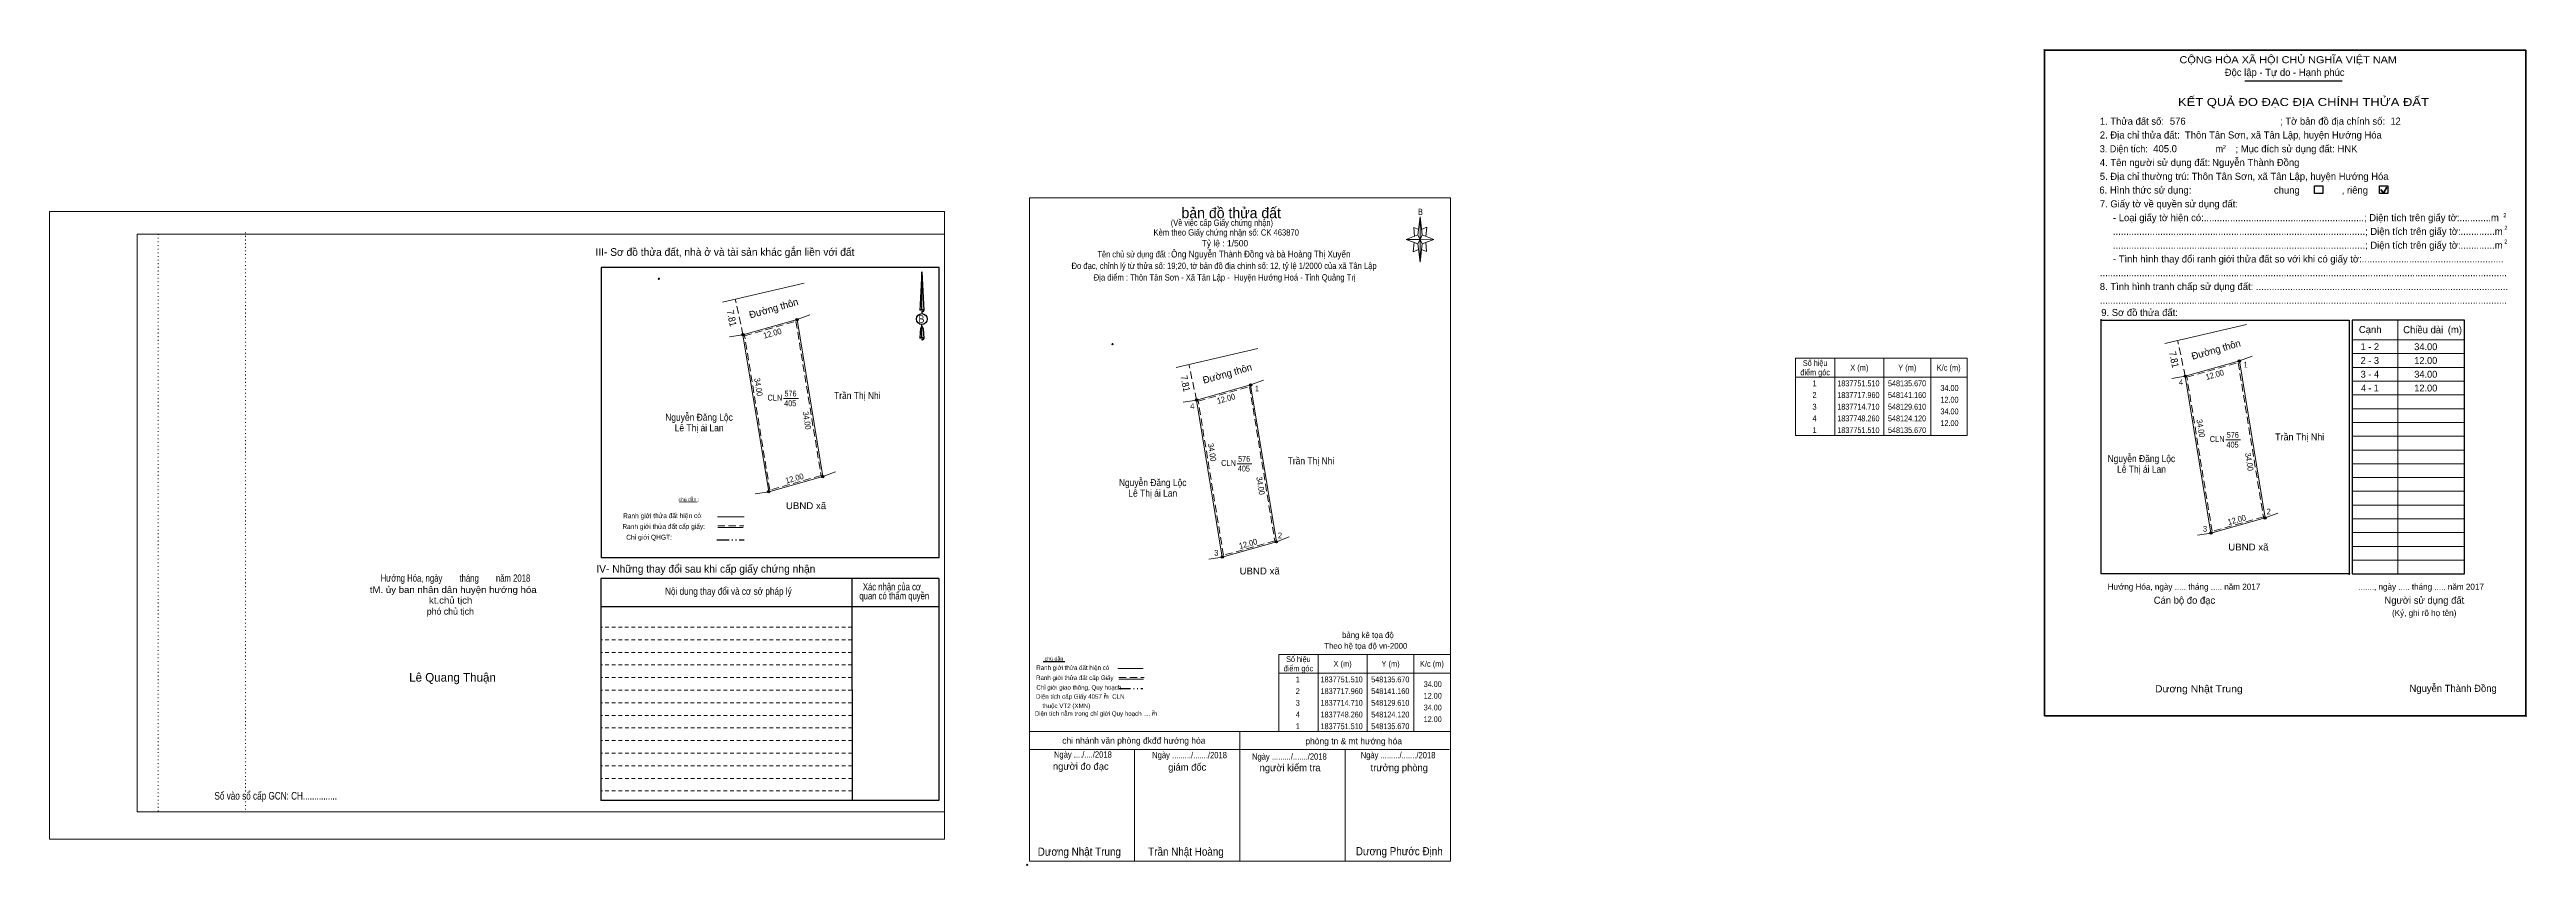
# Model space of a CAD drawing. Header units: metres. Extents: x 547668 to 548197, y 1837644 to 1837818.
import ezdxf
from ezdxf.enums import TextEntityAlignment as Align

# ---------------------------------------------------------------- set-up
doc = ezdxf.new("R2010")
doc.units = ezdxf.units.M
doc.header["$LTSCALE"] = 0.52
doc.header["$PDMODE"] = 32
doc.header["$PDSIZE"] = 0.26
for name, pattern in [('DASH_DOUBLE_DOT', [9.2, 5, -1.2, 0.3, -1.2, 0.3, -1.2]), ('DOTTED', [1.5, 0.3, -1.2]), ('MEDIUM_DASHED', [4.5, 3, -1.5]), ('SHORT_DASHED', [2.7, 1.5, -1.2])]:
    doc.linetypes.add(name, pattern=pattern)
for name, color, linetype, lineweight in [('1', 7, 'Continuous', 13), ('10', 7, 'Continuous', 13), ('11', 7, 'Continuous', 25), ('16', 7, 'Continuous', 25), ('18', 7, 'Continuous', 25), ('2', 7, 'Continuous', 35), ('27', 7, 'Continuous', 13), ('28', 7, 'SHORT_DASHED', 13), ('5', 7, 'DASH_DOUBLE_DOT', 13), ('50', 7, 'Continuous', 25), ('55', 7, 'Continuous', 13), ('63', 7, 'Continuous', 13), ('7', 7, 'Continuous', 13)]:
    doc.layers.add(name, color=color, linetype=linetype, lineweight=lineweight)
for name, color, linetype in [('36', 7, 'Continuous'), ('48', 7, 'Continuous'), ('52', 7, 'Continuous'), ('6', 7, 'Continuous'), ('9', 7, 'Continuous')]:
    doc.layers.add(name, color=color, linetype=linetype)

msp = doc.modelspace()

# ---------------------------------------------------------------- hatches: boundary and pattern name
at = {"layer": '11'}
for points in [[(548135.9153, 1837751.51, 1), (548135.4247, 1837751.51, 1)], [(548124.3653, 1837748.26, 1), (548123.8747, 1837748.26, 1)], [(548141.4053, 1837717.96, 1), (548140.9147, 1837717.96, 1)], [(548129.8553, 1837714.71, 1), (548129.3647, 1837714.71, 1)], [(548129.8553, 1837714.71, 1), (548129.3647, 1837714.71, 1)]]:
    msp.add_hatch(color=256, dxfattribs=at).paths.add_polyline_path(points)
at = {"layer": '7'}
for points in [[(547827.6353, 1837760.35, 1), (547827.1447, 1837760.35, 1)], [(547816.0853, 1837757.1, 1), (547815.5947, 1837757.1, 1)], [(547924.5953, 1837746.39, 1), (547924.1047, 1837746.39, 1)], [(547913.0453, 1837743.14, 1), (547912.5547, 1837743.14, 1)], [(547821.5753, 1837723.55, 1), (547821.0847, 1837723.55, 1)], [(547821.5753, 1837723.55, 1), (547821.0847, 1837723.55, 1)], [(547833.1253, 1837726.8, 1), (547832.6347, 1837726.8, 1)], [(547930.0853, 1837712.84, 1), (547929.5947, 1837712.84, 1)], [(547918.5353, 1837709.59, 1), (547918.0447, 1837709.59, 1)], [(547918.5353, 1837709.59, 1), (547918.0447, 1837709.59, 1)]]:
    msp.add_hatch(color=256, dxfattribs=at).paths.add_polyline_path(points)

# ---------------------------------------------------------------- linework, layer by layer
at = {"layer": '1', "lineweight": 25}
for p, q in [((548136.87, 1837811.42), (548157.67, 1837811.42)), ((548159.82, 1837760.26), (548159.82, 1837708.72)), ((548183.79, 1837705.98), (548183.79, 1837760.26)), ((548159.82, 1837708.72), (548159.82, 1837705.98))]:
    msp.add_line(p, q, dxfattribs=at)
at = {"layer": '1', "lineweight": 35}
for p, q in [((548165.88, 1837788.16), (548166.47, 1837787.4)), ((548166.47, 1837787.4), (548167.18, 1837788.68))]:
    msp.add_line(p, q, dxfattribs=at)
at = {"layer": '1'}
for p, q in [((547686.37, 1837778.62), (547858.89, 1837778.62)), ((547686.37, 1837655.14), (547686.37, 1837778.62)), ((547858.89, 1837778.62), (547858.89, 1837654.1)), ((548169.56, 1837760.26), (548169.56, 1837705.98)), ((548159.82, 1837756.02), (548164.25, 1837756.02)), ((548164.25, 1837756.02), (548176.29, 1837756.02)), ((548176.29, 1837756.02), (548183.79, 1837756.02)), ((548159.82, 1837753.08), (548164.25, 1837753.08)), ((548159.82, 1837750.14), (548164.25, 1837750.14)), ((548164.25, 1837753.08), (548176.29, 1837753.08)), ((548164.25, 1837750.14), (548176.29, 1837750.14)), ((548176.29, 1837753.08), (548183.79, 1837753.08)), ((548176.29, 1837750.14), (548183.79, 1837750.14)), ((548159.82, 1837747.19), (548164.25, 1837747.19)), ((548159.82, 1837744.25), (548164.25, 1837744.25)), ((548164.25, 1837747.19), (548176.29, 1837747.19)), ((548164.25, 1837744.25), (548176.29, 1837744.25)), ((548176.29, 1837747.19), (548183.79, 1837747.19)), ((548176.29, 1837744.25), (548183.79, 1837744.25)), ((548159.82, 1837741.3), (548164.25, 1837741.3)), ((548164.25, 1837741.3), (548176.29, 1837741.3)), ((548176.29, 1837741.3), (548183.79, 1837741.3)), ((548159.82, 1837738.36), (548164.25, 1837738.36)), ((548159.82, 1837735.42), (548164.25, 1837735.42)), ((548164.25, 1837738.36), (548176.29, 1837738.36)), ((548164.25, 1837735.42), (548176.29, 1837735.42)), ((548176.29, 1837738.36), (548183.79, 1837738.36)), ((548176.29, 1837735.42), (548183.79, 1837735.42)), ((548159.82, 1837732.47), (548164.25, 1837732.47)), ((548159.82, 1837729.53), (548164.25, 1837729.53)), ((548164.25, 1837732.47), (548176.29, 1837732.47)), ((548164.25, 1837729.53), (548176.29, 1837729.53)), ((548176.29, 1837732.47), (548183.79, 1837732.47)), ((548176.29, 1837729.53), (548183.79, 1837729.53)), ((548159.82, 1837726.58), (548164.25, 1837726.58)), ((548159.82, 1837723.64), (548164.25, 1837723.64)), ((548164.25, 1837726.58), (548176.29, 1837726.58)), ((548164.25, 1837723.64), (548176.29, 1837723.64)), ((548176.29, 1837726.58), (548183.79, 1837726.58)), ((548176.29, 1837723.64), (548183.79, 1837723.64)), ((548159.82, 1837720.7), (548164.25, 1837720.7)), ((548159.82, 1837717.75), (548164.25, 1837717.75)), ((548164.25, 1837720.7), (548176.29, 1837720.7)), ((548164.25, 1837717.75), (548176.29, 1837717.75)), ((548176.29, 1837720.7), (548183.79, 1837720.7)), ((548176.29, 1837717.75), (548183.79, 1837717.75)), ((548159.82, 1837714.81), (548164.25, 1837714.81)), ((548164.25, 1837714.81), (548176.29, 1837714.81)), ((548176.29, 1837714.81), (548183.79, 1837714.81)), ((548159.82, 1837711.86), (548164.25, 1837711.86)), ((548159.82, 1837708.92), (548164.25, 1837708.92)), ((548164.25, 1837711.86), (548176.29, 1837711.86)), ((548164.25, 1837708.92), (548176.29, 1837708.92)), ((548176.29, 1837711.86), (548183.79, 1837711.86)), ((548176.29, 1837708.92), (548183.79, 1837708.92)), ((547686.37, 1837655.14), (547858.89, 1837655.14))]:
    msp.add_line(p, q, dxfattribs=at)
at = {"layer": '1', "linetype": 'DOTTED'}
for p, q in [((547690.85, 1837778.62), (547690.85, 1837655.14)), ((547709.47, 1837779), (547709.47, 1837655.49))]:
    msp.add_line(p, q, dxfattribs=at)
at = {"layer": '1'}
for points in [[(547667.62, 1837649.27), (547858.89, 1837649.27), (547858.89, 1837783.47), (547667.62, 1837783.47)], [(548135.67, 1837751.51), (548141.16, 1837717.96), (548129.61, 1837714.71), (548124.12, 1837748.26)]]:
    msp.add_lwpolyline(points, close=True, dxfattribs=at)
msp.add_lwpolyline([(547693.36, 1837778.62), (547858.89, 1837778.62), (547858.89, 1837655.14), (547693.36, 1837655.14)], dxfattribs=at)
at = {"layer": '1', "lineweight": 25}
for points in [[(548159.13, 1837708.72), (548159.13, 1837705.98), (548106.15, 1837705.98), (548106.15, 1837760.24), (548109.93, 1837760.24)], [(548109.93, 1837760.24), (548159.13, 1837760.24), (548159.13, 1837708.72)], [(548183.79, 1837760.26), (548164.25, 1837760.26), (548159.82, 1837760.26)], [(548159.82, 1837705.98), (548183.79, 1837705.98), (548183.79, 1837706.51)]]:
    msp.add_lwpolyline(points, dxfattribs=at)
at = {"layer": '1', "linetype": 'MEDIUM_DASHED'}
msp.add_lwpolyline([(548135.43, 1837751.13), (548140.82, 1837718.18), (548129.85, 1837715.09), (548124.46, 1837748.04)], close=True, dxfattribs=at)
at = {"layer": '1'}
for p in [(548094.03, 1837817.95), (548106.15, 1837760.24), (548159.13, 1837705.98), (548196.91, 1837675.65)]:
    msp.add_point(p, dxfattribs=at)
at = {"layer": '10'}
msp.add_line((548119.77, 1837755.26), (548137.21, 1837759.32), dxfattribs=at)
at = {"layer": '10', "linetype": 'MEDIUM_DASHED'}
msp.add_line((548124.12, 1837748.26), (548122.47, 1837755.89), dxfattribs=at)
at = {"layer": '10'}
msp.add_lwpolyline([(548129.61, 1837714.71), (548124.12, 1837748.26), (548135.67, 1837751.51), (548141.16, 1837717.96)], close=True, dxfattribs=at)
at = {"layer": '11'}
for centre in [(548135.67, 1837751.51), (548124.12, 1837748.26), (548141.16, 1837717.96), (548129.61, 1837714.71), (548129.61, 1837714.71)]:
    msp.add_circle(centre, 0.2453, dxfattribs=at)
at = {"layer": '16'}
msp.add_line((547884.6, 1837687.22), (547879.98, 1837687.22), dxfattribs=at)
at = {"layer": '18'}
for p, q in [((547854.05, 1837770.53), (547854.51, 1837762.3)), ((547854.05, 1837770.53), (547854.51, 1837762.3)), ((547854.05, 1837770.53), (547854.51, 1837762.3)), ((547853.7, 1837763.55), (547853.65, 1837762.31)), ((547854.05, 1837762.53), (547854.05, 1837762.24)), ((547854.05, 1837762.24), (547854.05, 1837762.01)), ((547854.05, 1837762.01), (547854.05, 1837761.69)), ((547854.05, 1837762.01), (547854.05, 1837761.69)), ((547854.05, 1837762.01), (547854.05, 1837761.69)), ((547854.51, 1837762.3), (547854.51, 1837762.31)), ((547854.05, 1837758.91), (547854.05, 1837759.26)), ((547854.05, 1837758.91), (547854.05, 1837759.26)), ((547854.05, 1837758.91), (547854.05, 1837759.26)), ((547854.05, 1837758.91), (547854.37, 1837758.46)), ((547854.05, 1837758.91), (547854.37, 1837758.46)), ((547854.05, 1837758.91), (547854.37, 1837758.46)), ((547854.05, 1837756.57), (547854.05, 1837756.25)), ((547854.05, 1837756.25), (547854.05, 1837756.01)), ((547854.37, 1837758.46), (547854.51, 1837756.3)), ((547854.37, 1837758.46), (547854.51, 1837756.3)), ((547854.37, 1837758.46), (547854.51, 1837756.3)), ((547854.51, 1837756.3), (547854.51, 1837756.32))]:
    msp.add_line(p, q, dxfattribs=at)
for points in [[(547854.05, 1837762.53), (547854.05, 1837770.53), (547853.7, 1837763.55)], [(547854.05, 1837756.57), (547854.05, 1837758.91), (547853.79, 1837758.46), (547853.7, 1837757.58), (547853.65, 1837756.32)]]:
    msp.add_lwpolyline(points, dxfattribs=at)
msp.add_ellipse((547854.0688, 1837760.4524), major_axis=(0, 1.1725), ratio=0.983453, dxfattribs=at)
for centre, start_param, end_param in [((547854.0693, 1837762.2592), 1.57079633, 3.07445202), ((547854.0693, 1837762.2592), 0.06714063, 1.57079633), ((547854.0693, 1837762.2592), 4.71238898, 6.28318531), ((547854.0693, 1837756.2748), 2.49106941, 3.07427841), ((547854.0693, 1837756.2748), 1.57079633, 2.49106941), ((547854.0693, 1837756.2748), 0.06714063, 1.57079633), ((547854.0693, 1837756.2748), 4.71238898, 6.28318531)]:
    msp.add_ellipse(centre, major_axis=(0.4227, 0), ratio=0.655448, start_param=start_param, end_param=end_param, dxfattribs=at)
at = {"layer": '2'}
msp.add_lwpolyline([(548094.03, 1837817.95), (548196.9, 1837817.95), (548196.9, 1837675.65), (548094.03, 1837675.65)], close=True, dxfattribs=at)
at = {"layer": '27'}
for p, q in [((548135.67, 1837751.51), (548138.43, 1837752.55)), ((548124.12, 1837748.26), (548121.21, 1837747.79)), ((548141.16, 1837717.96), (548143.92, 1837719)), ((548129.61, 1837714.71), (548126.7, 1837714.24))]:
    msp.add_line(p, q, dxfattribs=at)
at = {"layer": '28', "linetype": 'Continuous', "lineweight": 25}
for p, q in [((547857.76, 1837709.39), (547785.51, 1837709.39)), ((547839.12, 1837704.99), (547839.14, 1837657.56)), ((547857.7, 1837704.99), (547857.67, 1837657.56)), ((547857.67, 1837698.98), (547785.46, 1837698.98)), ((547857.67, 1837657.56), (547785.46, 1837657.56))]:
    msp.add_line(p, q, dxfattribs=at)
at = {"layer": '28'}
for p, q in [((547839.13, 1837694.61), (547785.46, 1837694.61)), ((547839.13, 1837691.92), (547785.46, 1837691.92)), ((547839.13, 1837689.2), (547785.46, 1837689.2)), ((547839.13, 1837686.52), (547785.46, 1837686.52)), ((547839.13, 1837683.83), (547785.46, 1837683.83)), ((547839.13, 1837681.13), (547785.46, 1837681.13)), ((547839.13, 1837678.4), (547785.46, 1837678.4)), ((547839.14, 1837675.72), (547785.46, 1837675.72)), ((547839.14, 1837673.05), (547785.46, 1837673.05)), ((547839.14, 1837670.36), (547785.46, 1837670.36)), ((547839.14, 1837667.64), (547785.46, 1837667.64)), ((547839.14, 1837664.94), (547785.46, 1837664.94)), ((547839.14, 1837662.27), (547785.46, 1837662.27)), ((547839.14, 1837659.58), (547785.46, 1837659.58))]:
    msp.add_line(p, q, dxfattribs=at)
at = {"layer": '28', "linetype": 'Continuous', "lineweight": 25}
for points in [[(547857.76, 1837709.39), (547857.76, 1837771.49), (547785.51, 1837771.49), (547785.51, 1837709.39)], [(547857.7, 1837704.99), (547785.46, 1837704.99), (547785.46, 1837657.56)]]:
    msp.add_lwpolyline(points, dxfattribs=at)
at = {"layer": '5', "lineweight": 25}
for p, q in [((547810.26, 1837713.27), (547816.08, 1837713.27)), ((547896.08, 1837681.52), (547901.32, 1837681.52))]:
    msp.add_line(p, q, dxfattribs=at)
at = {"layer": '5', "linetype": 'Continuous'}
for p, q in [((547895.98, 1837685.73), (547901.36, 1837685.73)), ((547896.18, 1837683.49), (547901.45, 1837683.49))]:
    msp.add_line(p, q, dxfattribs=at)
at = {"layer": '5', "linetype": 'MEDIUM_DASHED'}
msp.add_line((547896.18, 1837683.81), (547901.62, 1837683.81), dxfattribs=at)
at = {"layer": '50'}
for points in [[(548151.75, 1837788.92), (548153.52, 1837788.92), (548153.52, 1837787.28), (548151.75, 1837787.28)], [(548165.65, 1837788.92), (548167.42, 1837788.92), (548167.42, 1837787.28), (548165.65, 1837787.28)]]:
    msp.add_lwpolyline(points, close=True, dxfattribs=at)
at = {"layer": '55'}
for p, q in [((547810.39, 1837718.17), (547816.08, 1837718.17)), ((547810.44, 1837715.88), (547815.89, 1837715.88)), ((547810.44, 1837715.88), (547815.89, 1837715.88))]:
    msp.add_line(p, q, dxfattribs=at)
at = {"layer": '55', "linetype": 'MEDIUM_DASHED'}
msp.add_line((547810.43, 1837716.27), (547816.01, 1837716.27), dxfattribs=at)
at = {"layer": '63'}
for p, q in [((548049.2, 1837752.07), (548049.2, 1837735.57)), ((548059.7, 1837752.07), (548059.7, 1837735.57)), ((548069.7, 1837752.07), (548069.7, 1837735.57)), ((548040.8, 1837748.07), (548077.5, 1837748.07)), ((548132.79, 1837734.62), (548135.95, 1837734.62)), ((547938.75, 1837688.77), (547938.75, 1837672.27)), ((547949.25, 1837688.77), (547949.25, 1837672.27)), ((547959.25, 1837688.77), (547959.25, 1837672.27)), ((547930.35, 1837684.77), (547967.05, 1837684.77))]:
    msp.add_line(p, q, dxfattribs=at)
for points in [[(548040.8, 1837752.07), (548077.5, 1837752.07), (548077.5, 1837735.57), (548040.8, 1837735.57)], [(547930.35, 1837688.77), (547967.05, 1837688.77), (547967.05, 1837672.27), (547930.35, 1837672.27)]]:
    msp.add_lwpolyline(points, close=True, dxfattribs=at)
at = {"layer": '7'}
for p, q in [((547960.1, 1837778.44), (547960.6, 1837782.34)), ((547960.1, 1837776.54), (547957.6, 1837777.44)), ((547961, 1837776.54), (547960.6, 1837772.64)), ((547961, 1837778.44), (547963.5, 1837777.44)), ((547961.8, 1837776.84), (547961.9, 1837774.94)), ((547961.9, 1837774.94), (547960.9, 1837775.34)), ((547811.49, 1837764.1), (547828.93, 1837768.16)), ((547827.39, 1837760.35), (547830.15, 1837761.39)), ((547815.84, 1837757.1), (547812.93, 1837756.63)), ((547908.45, 1837750.14), (547925.89, 1837754.2)), ((547924.35, 1837746.39), (547927.11, 1837747.43)), ((547824.51, 1837743.46), (547827.67, 1837743.46)), ((547912.8, 1837743.14), (547909.89, 1837742.67)), ((547921.47, 1837729.5), (547924.63, 1837729.5)), ((547821.33, 1837723.55), (547818.42, 1837723.08)), ((547832.88, 1837726.8), (547835.64, 1837727.84)), ((547802.25, 1837721.35), (547806.02, 1837721.42)), ((547929.84, 1837712.84), (547932.6, 1837713.88)), ((547918.29, 1837709.59), (547915.38, 1837709.12)), ((547877.05, 1837672.27), (547967.05, 1837672.27)), ((547877.05, 1837672.27), (547967.05, 1837672.27)), ((547877.05, 1837672.27), (547967.05, 1837672.27)), ((547922.05, 1837644.57), (547922.05, 1837672.27)), ((547877.05, 1837668.47), (547966.85, 1837668.47)), ((547899.55, 1837644.57), (547899.55, 1837668.47)), ((547944.55, 1837644.57), (547944.55, 1837668.47)), ((547967.05, 1837644.57), (547877.05, 1837644.57))]:
    msp.add_line(p, q, dxfattribs=at)
at = {"layer": '7', "linetype": 'MEDIUM_DASHED'}
for p, q in [((547815.84, 1837757.1), (547814.19, 1837764.73)), ((547912.8, 1837743.14), (547911.15, 1837750.77))]:
    msp.add_line(p, q, dxfattribs=at)
at = {"layer": '7'}
for points in [[(547877.05, 1837786.37), (547967.05, 1837786.37), (547967.05, 1837644.57), (547877.05, 1837644.57)], [(547960.6, 1837782.34), (547961, 1837778.44), (547960.6, 1837777.44)], [(547960.6, 1837777.44), (547957.6, 1837777.44), (547960.1, 1837778.44), (547961, 1837776.54), (547963.5, 1837777.44), (547960.6, 1837777.54)], [(547960.6, 1837777.44), (547960.6, 1837772.64), (547960.1, 1837776.54)], [(547821.33, 1837723.55), (547815.84, 1837757.1), (547827.39, 1837760.35), (547832.88, 1837726.8)], [(547827.39, 1837760.35), (547832.88, 1837726.8), (547821.33, 1837723.55), (547815.84, 1837757.1)], [(547918.29, 1837709.59), (547912.8, 1837743.14), (547924.35, 1837746.39), (547929.84, 1837712.84)], [(547924.35, 1837746.39), (547929.84, 1837712.84), (547918.29, 1837709.59), (547912.8, 1837743.14)]]:
    msp.add_lwpolyline(points, close=True, dxfattribs=at)
for points in [[(547960.6, 1837777.44), (547960.1, 1837778.44), (547957.6, 1837777.44)], [(547959.3, 1837776.84), (547959.1, 1837774.84), (547960.2, 1837775.34)], [(547960.3, 1837779.64), (547959.2, 1837780.04), (547959.4, 1837778.14)], [(547960.6, 1837777.44), (547961, 1837776.54), (547963.5, 1837777.44)], [(547960.9, 1837779.64), (547962, 1837780.14), (547961.8, 1837778.14)]]:
    msp.add_lwpolyline(points, dxfattribs=at)
at = {"layer": '7', "linetype": 'MEDIUM_DASHED'}
for points in [[(547827.15, 1837759.97), (547832.54, 1837727.02), (547821.57, 1837723.93), (547816.18, 1837756.88)], [(547924.11, 1837746.01), (547929.5, 1837713.06), (547918.53, 1837709.97), (547913.14, 1837742.92)]]:
    msp.add_lwpolyline(points, close=True, dxfattribs=at)
at = {"layer": '7', "lineweight": 25}
for centre in [(547827.39, 1837760.35), (547815.84, 1837757.1), (547924.35, 1837746.39), (547912.8, 1837743.14), (547821.33, 1837723.55), (547821.33, 1837723.55), (547832.88, 1837726.8), (547929.84, 1837712.84), (547918.29, 1837709.59), (547918.29, 1837709.59)]:
    msp.add_circle(centre, 0.2453, dxfattribs=at)
at = {"layer": '7'}
for p in [(547797.87, 1837769.08), (547894.83, 1837755.12), (547876.58, 1837643.79)]:
    msp.add_point(p, dxfattribs=at)

# ---------------------------------------------------------------- texts
at = {"layer": '1'}
for s, height, width, p in [('CỘNG HÒA XÃ HỘI CHỦ NGHĨA VIỆT NAM', 1.511, 1.15, (548122.88, 1837815.15)), ('3. Diện tích:', 1.511, 0.95, (548105.85, 1837796.11)), ('m', 1.511, 0.95, (548130.6, 1837796.11)), ('2', 0.8635, 0.9, (548132.15, 1837796.8)), ('2', 0.8635, 0.95, (548192.08, 1837782.24)), ('2', 0.8635, 0.95, (548192.31, 1837779.54)), ('2', 0.8635, 0.95, (548192.31, 1837776.6)), ('Dương Nhật Trung', 1.511, 1.1, (548117.64, 1837680.68))]:
    msp.add_text(s, height=height, dxfattribs=dict(at, width=width)).set_placement(p)
for s, height, p in [('Độc lập - Tự do - Hạnh phúc', 1.511, (548132.55, 1837812.45)), ('1. Thửa đất số:', 1.511, (548105.85, 1837802)), ('; Tờ bản đồ địa chính số:', 1.511, (548144.37, 1837802.01)), ('2. Địa chỉ thửa đất:', 1.511, (548105.85, 1837799.06)), ('; Mục đích sử dụng đất: HNK', 1.511, (548134.85, 1837796.11)), ('4. Tên người sử dụng đất:', 1.511, (548105.85, 1837793.17)), ('5. Địa chỉ thường trú: Thôn Tân Sơn, xã Tân Lập, huyện Hướng Hóa', 1.511, (548105.85, 1837790.22)), ('chung                , riêng', 1.511, (548143.07, 1837787.28)), ('7. Giấy tờ về quyền sử dụng đất:', 1.511, (548105.85, 1837784.34)), ('     - Loại giấy tờ hiện có:.............................................................; Diện tích trên giấy tờ:............m', 1.511, (548105.85, 1837781.39)), ('     ................................................................................................; Diện tích trên giấy tờ:.............m', 1.511, (548105.85, 1837778.45)), ('     ................................................................................................; Diện tích trên giấy tờ:.............m', 1.511, (548105.85, 1837775.5)), ('     - Tình hình thay đổi ranh giới thửa đất so với khi có giấy tờ:......................................................', 1.511, (548105.85, 1837772.56)), ('8. Tình hình tranh chấp sử dụng đất: ................................................................................................', 1.511, (548105.85, 1837766.67)), ('...........................................................................................................................................................', 1.511, (548105.85, 1837769.62)), ('...........................................................................................................................................................', 1.511, (548105.85, 1837763.73)), ('9. Sơ đồ thửa đất:', 1.511, (548106.15, 1837761.12)), ('Cạnh', 1.511, (548161.23, 1837757.48)), ('Chiều dài', 1.511, (548170.7, 1837757.43)), ('(m)', 1.511, (548180.23, 1837757.45)), ('Hướng Hóa, ngày ..... tháng ..... năm 2017', 1.295, (548107.53, 1837702.59)), ('......., ngày ..... tháng ..... năm 2017', 1.295, (548161.09, 1837702.59)), ('Cán bộ đo đạc', 1.511, (548117.37, 1837699.6)), ('Người sử dụng đất', 1.511, (548166.68, 1837699.6)), ('(Ký, ghi rõ họ tên)', 1.295, (548168.3, 1837697))]:
    msp.add_text(s, height=height, dxfattribs=at).set_placement(p)
for s, height, width, p in [('KẾT QUẢ ĐO ĐẠC ĐỊA CHÍNH THỬA ĐẤT', 1.727, 1.2, (548149.375, 1837806)), ('CLN', 1.25, 0.95, (548130.935, 1837734.2)), ('405', 1.25, 0.85, (548134.215, 1837733)), ('576', 1.25, 0.85, (548134.275, 1837735.08))]:
    msp.add_text(s, height=height, dxfattribs=dict(at, width=width)).set_placement(p, align=Align.CENTER)
at = {"layer": '10'}
msp.add_text('Đường thôn', height=1.5, rotation=15.716, dxfattribs=at).set_placement((548125.68, 1837751.75))
at = {"layer": '10', "width": 0.9}
msp.add_text('7.81', height=1.5, rotation=282.184, dxfattribs=at).set_placement((548120.61, 1837753.37))
at = {"layer": '16', "width": 0.8}
for p in [(547893.21, 1837679.73), (547903.55, 1837676.03)]:
    msp.add_text('2', height=0.8, dxfattribs=at).set_placement(p, align=Align.CENTER)
at = {"layer": '18'}
for s, height, width, p in [('B', 1.61, 0.85, (547853.99, 1837759.66)), ('tM. ủy ban nhân dân huyện hướng hóa', 1.398, 1.1, (547753.905, 1837701.91)), ('Hướng Hóa, ngày        tháng        năm 2018', 1.542, 0.8, (547754.38, 1837704.32)), ('kt.chủ tịch', 1.398, 1.1, (547753.355, 1837699.65)), ('Số vào sổ cấp GCN: CH...............', 1.631, 0.8, (547715.96, 1837657.74))]:
    msp.add_text(s, height=height, dxfattribs=dict(at, width=width)).set_placement(p, align=Align.CENTER)
for s, height, p in [('phó chủ tịch', 1.398, (547753.295, 1837697.28)), ('Lê Quang Thuận', 1.845, (547753.75, 1837682.96))]:
    msp.add_text(s, height=height, dxfattribs=at).set_placement(p, align=Align.CENTER)
at = {"layer": '28'}
for s, p in [('III- Sơ đồ thửa đất, nhà ở và tài sản khác gắn liền với đất', (547811.98, 1837773.98)), ('IV- Những thay đổi sau khi cấp giấy chứng nhận', (547807.9, 1837706.26))]:
    msp.add_text(s, height=1.631, dxfattribs=at).set_placement(p, align=Align.CENTER)
for s, width, p in [('Nội dung thay đổi và cơ sở pháp lý', 0.85, (547812.72, 1837701.52)), (' quan có thẩm quyền', 0.8, (547847.95, 1837700.53)), ('Xác nhận của cơ', 0.8, (547847.67, 1837702.47))]:
    msp.add_text(s, height=1.538, dxfattribs=dict(at, width=width)).set_placement(p, align=Align.CENTER)
at = {"layer": '36'}
for s, height, width, p in [('Trần Thị Nhi', 1.5, 0.95, (548148.57, 1837734.52)), ('Nguyễn Đăng Lộc', 1.5, 0.9, (548114.735, 1837729.88)), ('Lê Thị ái Lan', 1.5, 0.9, (548114.755, 1837727.62)), ('UBND xã', 1.472, 1.05, (548137.6, 1837710.99))]:
    msp.add_text(s, height=height, dxfattribs=dict(at, width=width)).set_placement(p, align=Align.CENTER)
at = {"layer": '48'}
msp.add_text('6. Hình thức sử dụng:', height=1.511, dxfattribs=at).set_placement((548105.75, 1837787.29))
at = {"layer": '5'}
for s, height, width, p in [('Ranh giới thửa đất hiện có ', 0.96, 0.9, (547886.505, 1837685.46)), ('chú dẫn', 0.7999, 1.05, (547882.3, 1837687.46)), ('Ranh giới thửa đất cấp Giấy', 0.96, 0.9, (547886.76, 1837683.31)), ('Chỉ giới giao thông, Quy hoạch', 0.96, 0.9, (547887.62, 1837681.24)), ('Diện tích cấp Giấy 4057 m  CLN', 0.96, 0.9, (547887.935, 1837679.3)), ('Diện tích nằm trong chỉ giới Quy hoạch .... m', 0.96, 0.9, (547891.265, 1837675.65)), ('thuộc VT2 (XMN)', 0.96, 0.95, (547884.955, 1837677.31))]:
    msp.add_text(s, height=height, dxfattribs=dict(at, width=width)).set_placement(p, align=Align.CENTER)
at = {"layer": '52'}
for s, p in [('1 - 2', (548163.57, 1837753.82)), ('34.00', (548175.52, 1837753.82)), ('3 - 4', (548163.57, 1837747.93)), ('2 - 3', (548163.565, 1837750.87)), ('34.00', (548175.52, 1837747.93)), ('12.00', (548175.52, 1837750.87)), ('12.00', (548175.52, 1837744.98))]:
    msp.add_text(s, height=1.472, dxfattribs=at).set_placement(p, align=Align.CENTER)
at = {"layer": '52', "width": 0.95}
msp.add_text('4 - 1', height=1.472, dxfattribs=at).set_placement((548163.575, 1837744.98), align=Align.CENTER)
at = {"layer": '55'}
for s, height, width, p in [('Ranh giới thửa đất hiện có:', 1.052, 0.8, (547798.7188, 1837717.9064)), ('Chỉ giới QHGT:', 1.048, 0.85, (547795.7738, 1837713.3097)), ('Ranh giới thửa đất cấp giấy:', 1.048, 0.8, (547798.8938, 1837715.5969))]:
    msp.add_text(s, height=height, rotation=0.135, dxfattribs=dict(at, width=width)).set_placement(p, align=Align.CENTER)
at = {"layer": '6'}
for s, p in [('576', (548120.82, 1837802.01)), ('405.0', (548117.27, 1837796.13)), ('Thôn Tân Sơn, xã Tân Lập, huyện Hướng Hóa', (548124.04, 1837799.06)), ('Nguyễn Thành Đồng', (548129.87, 1837793.19)), ('Nguyễn Thành Đồng', (548172.04, 1837680.77))]:
    msp.add_text(s, height=1.511, dxfattribs=at).set_placement(p)
at = {"layer": '6', "width": 0.95}
msp.add_text('12', height=1.511, dxfattribs=at).set_placement((548168.01, 1837802.03))
at = {"layer": '63'}
for s, width, p in [('điểm góc', 0.9, (548045, 1837748.45)), ('Số hiệu', 0.85, (548045, 1837750.45)), ('X (m)', 0.95, (548054.45, 1837749.45)), ('Y (m)', 0.95, (548064.705, 1837749.45)), ('K/c (m)', 0.95, (548073.545, 1837749.45)), (' 2', 0.85, (548044.655, 1837743.6)), (' 1', 0.75, (548044.65, 1837746.1)), ('1837751.510', 0.85, (548054.25, 1837746.1)), ('1837717.960', 0.85, (548054.25, 1837743.6)), ('548135.670', 0.85, (548064.65, 1837746.1)), ('548141.160', 0.85, (548064.65, 1837743.6)), (' 4', 0.85, (548044.65, 1837738.6)), (' 3', 0.8, (548044.645, 1837741.1)), ('1837714.710', 0.85, (548054.25, 1837741.1)), ('1837748.260', 0.85, (548054.25, 1837738.6)), ('548129.610', 0.85, (548064.65, 1837741.1)), ('548124.120', 0.85, (548064.65, 1837738.6)), (' 1', 0.75, (548044.65, 1837736.1)), ('1837751.510', 0.85, (548054.25, 1837736.1)), ('548135.670', 0.85, (548064.65, 1837736.1)), ('điểm góc', 0.9, (547934.55, 1837685.15)), ('Số hiệu', 0.85, (547934.55, 1837687.15)), ('X (m)', 0.95, (547944, 1837686.15)), ('Y (m)', 0.95, (547954.255, 1837686.15)), ('K/c (m)', 0.95, (547963.095, 1837686.15)), (' 2', 0.85, (547934.205, 1837680.3)), (' 1', 0.75, (547934.2, 1837682.8)), ('1837751.510', 0.85, (547943.8, 1837682.8)), ('1837717.960', 0.85, (547943.8, 1837680.3)), ('548135.670', 0.85, (547954.2, 1837682.8)), ('548141.160', 0.85, (547954.2, 1837680.3)), (' 4', 0.85, (547934.2, 1837675.3)), (' 3', 0.8, (547934.195, 1837677.8)), ('1837714.710', 0.85, (547943.8, 1837677.8)), ('1837748.260', 0.85, (547943.8, 1837675.3)), ('548129.610', 0.85, (547954.2, 1837677.8)), ('548124.120', 0.85, (547954.2, 1837675.3)), (' 1', 0.75, (547934.2, 1837672.8)), ('1837751.510', 0.85, (547943.8, 1837672.8)), ('548135.670', 0.85, (547954.2, 1837672.8))]:
    msp.add_text(s, height=1.25, dxfattribs=dict(at, width=width)).set_placement(p, align=Align.CENTER)
for s, rotation, width, p in [('12.00', 15.716, 0.95, (548130.5757, 1837747.9691)), ('34.00', 279.293, 0.9, (548126.8099, 1837737.0059)), ('34.00', 279.293, 0.9, (548137.1799, 1837729.8459)), ('12.00', 15.716, 0.95, (548135.2957, 1837716.9591))]:
    msp.add_text(s, height=1.25, rotation=rotation, dxfattribs=dict(at, width=width)).set_placement(p, align=Align.CENTER)
at = {"layer": '63', "width": 0.85}
for s, p in [('34.00', (548075.65, 1837745.1)), ('34.00', (548075.65, 1837740.1)), ('12.00', (548075.65, 1837742.6)), ('12.00', (548075.65, 1837737.6)), ('34.00', (547965.2, 1837681.8)), ('12.00', (547965.2, 1837679.3)), ('34.00', (547965.2, 1837676.8)), ('12.00', (547965.2, 1837674.3))]:
    msp.add_text(s, height=1.25, dxfattribs=at).set_placement(p, align=Align.RIGHT)
at = {"layer": '7'}
for s, height, width, p in [('(Về việc cấp Giấy chứng nhận)', 1.35, 0.85, (547918.2, 1837780.39)), ('B', 1.378, 0.75, (547960.635, 1837782.69)), ('Kèm theo Giấy chứng nhận số: CK 463870', 1.35, 0.9, (547919.125, 1837778.31)), ('Đo đạc, chỉnh lý từ thửa số: 19;20, tờ bản đồ địa chính số: 12, tỷ lệ 1/2000 của xã Tân Lập', 1.35, 0.9, (547918.665, 1837771.17)), ('Tên chủ sử dụng đất :', 1.35, 0.85, (547899.365, 1837773.64)), ('Địa điểm : Thôn Tân Sơn - Xã Tân Lập -  Huyện Hướng Hoá - Tỉnh Quảng Trị ', 1.35, 0.9, (547919.015, 1837768.7)), ('CLN', 1.25, 0.95, (547822.655, 1837743.04)), ('576', 1.25, 0.85, (547825.995, 1837743.92)), ('Trần Thị Nhi', 1.5, 0.9, (547840.275, 1837743.36)), ('1', 1.227, 0.75, (547925.705, 1837744.99)), ('Nguyễn Đăng Lộc', 1.5, 0.9, (547806.445, 1837738.72)), ('405', 1.25, 0.85, (547825.935, 1837741.84)), ('4', 1.227, 0.9, (547911.88, 1837741.25)), ('Lê Thị ái Lan', 1.5, 0.9, (547806.465, 1837736.46)), ('CLN', 1.25, 0.95, (547919.615, 1837729.08)), ('405', 1.25, 0.85, (547922.895, 1837727.88)), ('576', 1.25, 0.85, (547922.955, 1837729.96)), ('Trần Thị Nhi', 1.5, 0.9, (547937.235, 1837729.4)), ('Nguyễn Đăng Lộc', 1.5, 0.9, (547903.405, 1837724.76)), ('Lê Thị ái Lan', 1.5, 0.9, (547903.425, 1837722.5)), ('UBND xã', 1.472, 1.05, (547829.315, 1837719.83)), ('2', 1.227, 0.9, (547930.625, 1837713.59)), ('3', 1.227, 0.8, (547917.015, 1837709.89)), ('UBND xã', 1.472, 1.05, (547926.275, 1837705.87)), ('Ngày ..../..../2018', 1.35, 0.9, (547888.49, 1837666.71)), ('Ngày ........./......./2018', 1.35, 0.9, (547911.29, 1837666.58)), ('Ngày ........./......./2018', 1.35, 0.9, (547932.62, 1837666.27)), ('Ngày ........./......./2018', 1.35, 0.9, (547955.85, 1837666.57)), ('Dương Nhật Trung', 1.75, 0.9, (547887.73, 1837645.74)), ('Trần Nhật Hoàng', 1.75, 0.9, (547910.525, 1837645.75)), ('Dương Phước Định', 1.75, 0.9, (547956.115, 1837645.84))]:
    msp.add_text(s, height=height, dxfattribs=dict(at, width=width)).set_placement(p, align=Align.CENTER)
for s, height, p in [('bản đồ thửa đất', 2.25, (547920.195, 1837782.03)), ('Tỷ lệ : 1/500', 1.35, (547918.845, 1837775.99)), ('Theo hệ tọa độ vn-2000', 1.25, (547948.955, 1837689.97)), ('bảng kê tọa độ', 1.25, (547949.405, 1837692.29)), ('chi nhánh văn phòng đkđđ hướng hóa', 1.35, (547899.38, 1837669.69)), ('phòng tn & mt hướng hóa', 1.35, (547946.375, 1837669.57)), ('người đo đạc', 1.5, (547888.045, 1837664.11)), ('giám đốc', 1.5, (547910.795, 1837663.93)), ('người kiểm tra', 1.5, (547932.775, 1837663.81)), ('trưởng phòng', 1.5, (547956.115, 1837663.81))]:
    msp.add_text(s, height=height, dxfattribs=at).set_placement(p, align=Align.CENTER)
at = {"layer": '7', "width": 0.9}
msp.add_text('Ông Nguyễn Thành Đồng và bà Hoàng Thị Xuyến', height=1.44, dxfattribs=at).set_placement((547907.34, 1837773.63))
for p in [(547812.33, 1837762.21), (547909.29, 1837748.25)]:
    msp.add_text('7.81', height=1.5, rotation=282.184, dxfattribs=at).set_placement(p)
at = {"layer": '7'}
for p in [(547817.4, 1837760.59), (547914.36, 1837746.63)]:
    msp.add_text('Đường thôn', height=1.5, rotation=15.716, dxfattribs=at).set_placement(p)
for s, rotation, width, p in [('12.00', 15.716, 0.95, (547822.2957, 1837756.8091)), ('34.00', 279.293, 0.9, (547818.5299, 1837745.8459)), ('12.00', 15.716, 0.95, (547919.2557, 1837742.8491)), ('34.00', 279.293, 0.9, (547828.8999, 1837738.6859)), ('34.00', 279.293, 0.9, (547915.4899, 1837731.8859)), ('12.00', 15.716, 0.95, (547827.0157, 1837725.7991)), ('34.00', 279.293, 0.9, (547925.8599, 1837724.7259)), ('12.00', 15.716, 0.95, (547923.9757, 1837711.8391))]:
    msp.add_text(s, height=1.25, rotation=rotation, dxfattribs=dict(at, width=width)).set_placement(p, align=Align.CENTER)
msp.add_text('chú dẫn :', height=0.7747, rotation=359.974, dxfattribs=at).set_placement((547804.2548, 1837721.5089), align=Align.CENTER)
at = {"layer": '9'}
for s, width, p in [('1', 0.75, (548137.025, 1837750.11)), ('4', 0.9, (548123.205, 1837746.37)), ('2', 0.9, (548141.95, 1837718.71)), ('3', 0.85, (548128.34, 1837715.01))]:
    msp.add_text(s, height=1.227, dxfattribs=dict(at, width=width)).set_placement(p, align=Align.CENTER)

doc.saveas('drawing.dxf')
